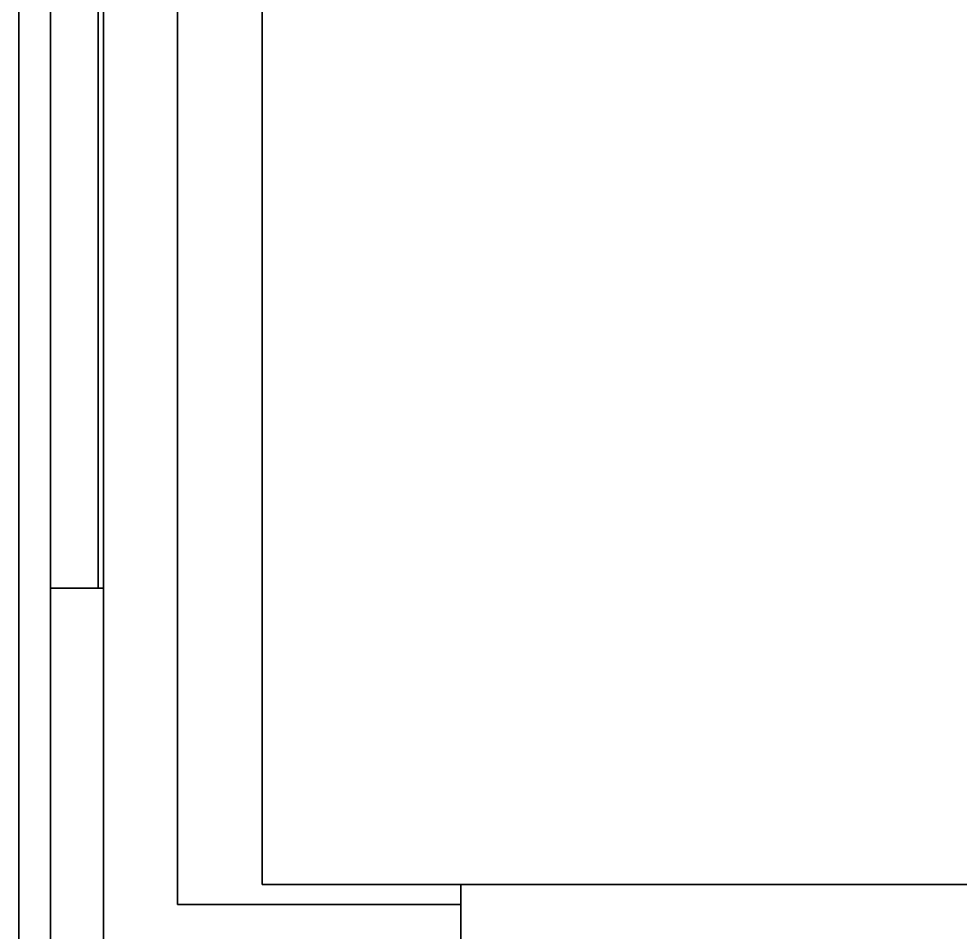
# Model space of a CAD drawing. Header units: millimetres. Extents: x -1052 to 3351, y 0 to 2015.
# Drawn here: x -369.73 to -364.46, y 1735.88 to 1740.99 of the extents above; entities that cross this region are included whole.
import ezdxf

# ---------------------------------------------------------------- set-up
doc = ezdxf.new("R2010")
doc.units = ezdxf.units.MM

msp = doc.modelspace()

# ---------------------------------------------------------------- linework, layer by layer
at = {"color": 7, "linetype": 'Continuous', "lineweight": 35}
for p, q in [((-369.7264, 1700.3826), (-369.7264, 1767.8333)), ((-369.7264, 1700.3826), (-369.7264, 1767.8333)), ((-369.5489, 1700.3826), (-369.5489, 1748.6039)), ((-369.5489, 1700.3826), (-369.5489, 1748.6039)), ((-369.2826, 1737.8059), (-369.2826, 1748.6039)), ((-369.2826, 1737.8059), (-369.2826, 1748.6039)), ((-369.253, 1729.6704), (-369.253, 1748.1602)), ((-369.253, 1729.6704), (-369.253, 1748.1602)), ((-368.8389, 1742.3988), (-368.8389, 1736.0383)), ((-368.8389, 1742.3988), (-368.8389, 1736.0383)), ((-368.3655, 1736.1492), (-368.3655, 1742.2139)), ((-368.3655, 1736.1492), (-368.3655, 1742.2139)), ((-369.5489, 1737.8059), (-369.253, 1737.8059)), ((-369.5489, 1737.8059), (-369.253, 1737.8059)), ((-359.4904, 1736.1492), (-368.3655, 1736.1492)), ((-359.4904, 1736.1492), (-368.3655, 1736.1492)), ((-367.2561, 1736.1492), (-367.2561, 1733.2648)), ((-367.2561, 1736.1492), (-367.2561, 1733.2648)), ((-368.8389, 1736.0383), (-367.2561, 1736.0383)), ((-368.8389, 1736.0383), (-367.2561, 1736.0383))]:
    msp.add_line(p, q, dxfattribs=at)

doc.saveas('drawing.dxf')
